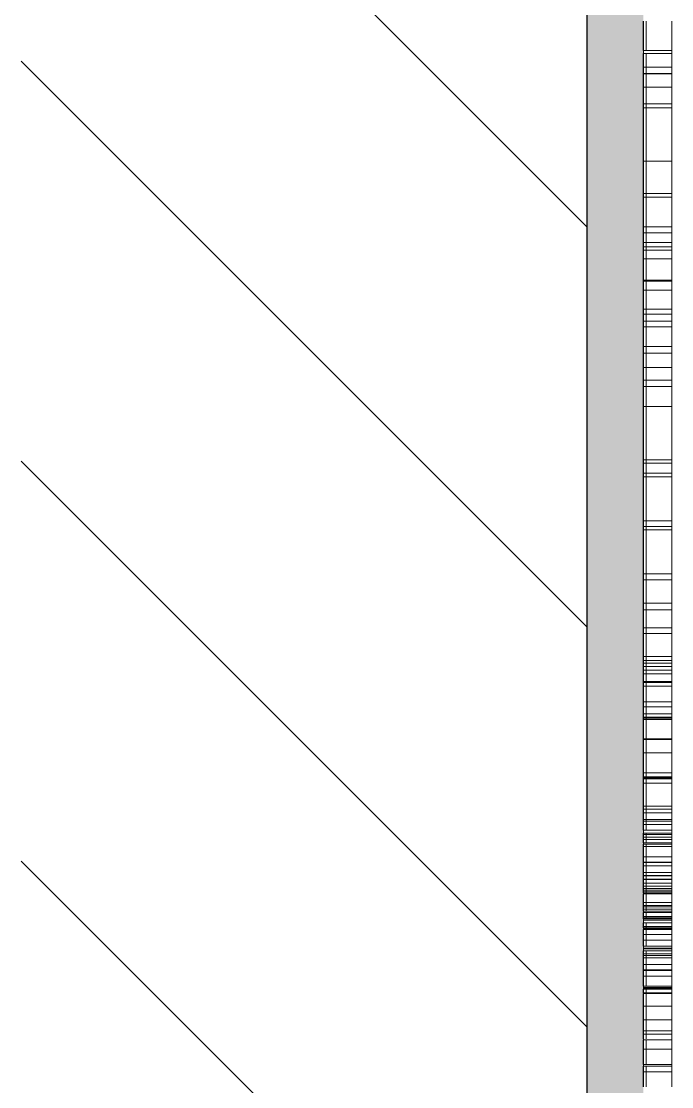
# Model space of a CAD drawing. Header units: millimetres. Extents: x 16345 to 138513, y -2470 to 23828.
# Drawn here: x 30710 to 30940, y 6687 to 7063.7 of the extents above; entities that cross this region are included whole.
import ezdxf

# ---------------------------------------------------------------- set-up
doc = ezdxf.new("R2010")
doc.units = ezdxf.units.MM
for name, color, linetype, lineweight, true_color in [('A-WALL-3', 7, 'Continuous', 25, 0x3c3c3c), ('A-WALL-FNSH-1', 7, 'Continuous', 13, 0x3c3c3c), ('I-FURN-1', 7, 'Continuous', 9, 0xf0f0f0)]:
    doc.layers.add(name, color=color, linetype=linetype, lineweight=lineweight, true_color=true_color)
doc.layers.add('I-WALL', color=7, linetype='Continuous', lineweight=9)

# ---------------------------------------------------------------- blocks, each defined once
blk = doc.blocks.new('Надпись в вестибюле_2 - Надпись в вестибюле_2-32623903-План разверток пом_ 2_28_ Этаж 2')
at = {"layer": 'I-FURN-1'}
for p, q in [((238.02, 0), (245.26, 0)), ((245.26, 0), (238.02, 0)), ((238.02, 0), (254.61, 0)), ((254.61, 0), (238.02, 0)), ((238.02, 0), (254.61, 0)), ((254.61, 0), (238.02, 0)), ((251.28, 0), (238.02, 0)), ((238.02, 0), (254.61, 0)), ((243.33, 0), (238.02, 0)), ((238.02, 0), (245.26, 0)), ((254.61, 0), (243.33, 0)), ((243.33, 0), (243.33, -10)), ((245.26, 0), (254.61, 0)), ((245.26, 0), (245.26, -10)), ((245.86, 0), (254.61, 0)), ((254.61, 0), (245.86, 0)), ((245.86, 0), (245.86, -10)), ((254.61, 0), (251.28, 0)), ((251.28, 0), (251.28, -10)), ((254.61, 0), (261.64, 0)), ((254.61, 0), (254.61, -10)), ((254.99, 0), (261.64, 0)), ((261.64, 0), (254.99, 0)), ((254.99, 0), (261.64, 0)), ((261.64, 0), (254.99, 0)), ((254.99, 0), (261.64, 0)), ((261.64, 0), (254.99, 0)), ((261.64, 0), (254.99, 0)), ((256.62, 0), (254.99, 0)), ((254.99, 0), (257.76, 0)), ((261.64, 0), (256.62, 0)), ((256.62, 0), (256.62, -10)), ((257.76, 0), (261.64, 0)), ((257.76, 0), (257.76, -10)), ((261.64, 0), (266.54, 0)), ((266.54, 0), (261.64, 0)), ((261.64, 0), (270.98, 0)), ((270.98, 0), (261.64, 0)), ((261.64, 0), (270.98, 0)), ((270.98, 0), (261.64, 0)), ((270.98, 0), (261.64, 0)), ((261.64, 0), (270.98, 0)), ((270.98, 0), (261.64, 0)), ((261.64, 0), (270.98, 0)), ((270.98, 0), (261.64, 0)), ((261.64, 0), (270.98, 0)), ((261.64, 0), (261.64, -10)), ((266.54, 0), (266.54, -10)), ((270.98, 0), (272.52, 0)), ((272.52, 0), (270.98, 0)), ((283.53, 0), (270.98, 0)), ((270.98, 0), (286.76, 0)), ((272.52, 0), (270.98, 0)), ((270.98, 0), (272.52, 0)), ((270.98, -10), (270.98, 0)), ((271.25, 0), (272.52, 0)), ((272.52, 0), (271.25, 0)), ((271.25, 0), (272.52, 0)), ((272.52, 0), (271.25, 0)), ((272.52, 0), (271.25, 0)), ((271.25, 0), (272.52, 0)), ((271.25, 0), (271.25, -10)), ((272.52, 0), (277.14, 0)), ((272.52, 0), (272.52, -10)), ((272.8, 0), (272.8, -10)), ((273.01, -10), (273.01, 0)), ((273.13, 0), (273.13, -10)), ((273.53, 0), (286.76, 0)), ((286.76, 0), (273.53, 0)), ((273.53, 0), (286.76, 0)), ((286.76, 0), (273.53, 0)), ((286.76, 0), (273.53, 0)), ((273.53, 0), (289.82, 0)), ((286.76, 0), (273.53, 0)), ((273.53, 0), (286.76, 0)), ((273.53, 0), (273.53, -10)), ((281.19, 0), (273.53, 0)), ((273.53, 0), (273.53, -10)), ((277.13, 0), (277.13, -10)), ((279.11, 0), (277.14, 0)), ((277.14, 0), (279.36, 0)), ((277.14, 0), (284.35, 0)), ((277.14, 0), (277.14, -10)), ((279.11, 0), (279.11, -10)), ((280.83, 0), (279.36, 0)), ((279.36, 0), (286.05, 0)), ((279.36, 0), (279.36, -10)), ((289.82, 0), (281.19, 0)), ((281.19, 0), (281.19, -10)), ((283.53, -10), (283.53, 0)), ((289.82, 0), (284.35, 0)), ((284.35, 0), (293.63, 0)), ((284.35, 0), (284.35, -10)), ((285.02, 0), (285.02, -10)), ((286.05, 0), (286.05, -10)), ((286.76, 0), (289.82, 0)), ((286.76, 0), (286.76, -10)), ((289.82, 0), (286.83, 0)), ((286.83, 0), (286.83, -10)), ((286.97, 0), (289.82, 0)), ((289.82, 0), (286.97, 0)), ((289.82, 0), (286.97, 0)), ((286.97, 0), (289.82, 0)), ((286.97, 0), (286.97, -10)), ((287.74, 0), (289.82, 0)), ((287.74, 0), (289.82, 0)), ((289.82, 0), (287.74, 0)), ((287.74, 0), (287.74, -10)), ((287.74, 0), (287.74, -10)), ((289.82, 0), (293.63, 0)), ((289.82, 0), (293.63, 0)), ((293.63, 0), (289.82, 0)), ((289.82, 0), (293.63, 0)), ((293.63, 0), (289.82, 0)), ((293.63, 0), (289.82, 0)), ((289.82, 0), (293.63, 0)), ((293.63, 0), (289.82, 0)), ((289.82, 0), (293.63, 0)), ((293.63, 0), (289.82, 0)), ((289.82, 0), (293.63, 0)), ((293.63, 0), (289.82, 0)), ((291.81, 0), (289.82, 0)), ((289.82, 0), (293.63, 0)), ((289.82, 0), (289.82, -10)), ((297.78, 0), (291.81, 0)), ((291.81, 0), (291.81, -10)), ((293.63, 0), (323.77, 0)), ((293.63, 0), (293.63, -10)), ((293.68, 0), (293.68, -10)), ((302.03, 0), (293.99, 0)), ((293.99, 0), (302.03, 0)), ((293.99, 0), (306.21, 0)), ((293.99, 0), (293.99, -10)), ((294.18, 0), (296.86, 0)), ((294.18, 0), (299.57, 0)), ((299.57, 0), (294.18, 0)), ((294.18, 0), (311.26, 0)), ((298.25, 0), (294.18, 0)), ((294.18, 0), (300.08, 0)), ((294.18, 0), (294.18, -10)), ((312.74, 0), (294.18, 0)), ((294.18, 0), (294.18, -10)), ((312.57, 0), (294.65, 0)), ((294.65, 0), (294.65, -10)), ((294.72, 0), (294.72, -10)), ((295.97, 0), (295.97, -10)), ((296.86, 0), (299.57, 0)), ((299.57, 0), (296.86, 0)), ((296.86, 0), (296.86, -10)), ((297.39, 0), (299.57, 0)), ((297.39, 0), (297.39, -10)), ((308.06, 0), (297.78, 0)), ((297.78, 0), (297.78, -10)), ((306.21, 0), (298.25, 0)), ((298.25, 0), (298.25, -10)), ((299.57, 0), (299.57, -10)), ((299.57, 0), (299.57, -10)), ((300.08, 0), (306.21, 0)), ((300.08, 0), (306.21, 0)), ((306.21, 0), (300.08, 0)), ((312.74, 0), (300.08, 0)), ((300.08, 0), (312.74, 0)), ((300.08, 0), (309.97, 0)), ((300.08, 0), (300.08, -10)), ((306.21, 0), (300.77, 0)), ((300.77, 0), (300.77, -10)), ((301.65, 0), (301.65, -10)), ((302.03, 0), (312.74, 0)), ((302.03, 0), (302.03, -10)), ((312.74, 0), (303.14, 0)), ((303.14, 0), (303.14, -10)), ((306.21, 0), (327.71, 0)), ((306.21, 0), (306.21, -10)), ((306.58, 0), (311.26, 0)), ((306.58, 0), (306.58, -10)), ((306.58, 0), (306.58, -10)), ((312.74, 0), (307.18, 0)), ((307.18, 0), (307.18, -10)), ((311.26, 0), (307.33, 0)), ((307.33, 0), (307.33, -10)), ((308.02, 0), (308.02, -10)), ((322.96, 0), (308.06, 0)), ((308.06, 0), (308.06, -10)), ((308.92, 0), (308.92, -10)), ((309.97, 0), (312.74, 0)), ((309.97, 0), (309.97, -10)), ((311.26, 0), (312.74, 0)), ((311.26, 0), (311.26, -10)), ((311.42, 0), (312.74, 0)), ((312.74, 0), (311.42, 0)), ((311.42, 0), (311.42, -10)), ((312.57, 0), (312.57, -10)), ((312.74, 0), (323.77, 0)), ((317.42, 0), (312.74, 0)), ((323.77, 0), (312.74, 0)), ((312.74, 0), (323.77, 0)), ((323.77, 0), (312.74, 0)), ((312.74, 0), (323.77, 0)), ((312.74, 0), (316.06, 0)), ((317.3, 0), (312.74, 0)), ((312.74, 0), (312.74, -10)), ((323.77, 0), (313.71, 0)), ((313.71, 0), (313.71, -10)), ((316.06, 0), (323.77, 0)), ((316.06, -10), (316.06, 0)), ((327.25, 0), (317.3, 0)), ((317.3, 0), (317.3, -10)), ((323.77, 0), (317.42, 0)), ((317.42, 0), (317.42, -10)), ((319.35, 0), (319.35, -10)), ((322.96, 0), (322.96, -10)), ((323.77, 0), (388.7, 0)), ((369.87, 0), (323.77, 0)), ((323.77, 0), (323.77, -10)), ((324.22, 0), (327.71, 0)), ((327.71, 0), (324.22, 0)), ((332.54, 0), (324.22, 0)), ((324.22, 0), (332.54, 0)), ((324.22, 0), (332.54, 0)), ((326.2, 0), (324.22, 0)), ((324.22, 0), (332.54, 0)), ((332.54, 0), (324.22, 0)), ((324.22, 0), (324.22, -10)), ((325.37, 0), (325.37, -10)), ((332.54, 0), (326.2, 0)), ((326.2, 0), (326.2, -10)), ((327.25, 0), (327.25, -10)), ((336.21, 0), (327.71, 0)), ((327.71, 0), (369.87, 0)), ((327.71, 0), (327.71, -10)), ((328.69, 0), (332.54, 0)), ((330.71, 0), (328.69, 0)), ((328.69, 0), (328.69, -10)), ((332.54, 0), (330.71, 0)), ((330.71, 0), (330.71, -10)), ((331.85, 0), (331.85, -10)), ((332.54, 0), (334.9, 0)), ((334.9, 0), (332.54, 0)), ((334.9, 0), (332.54, 0)), ((332.54, 0), (334.9, 0)), ((332.54, 0), (334.9, 0)), ((334.9, 0), (332.54, 0)), ((332.54, 0), (332.54, -10)), ((334.9, 0), (337.18, 0)), ((337.18, 0), (334.9, 0)), ((349.01, 0), (334.9, 0)), ((334.9, 0), (360.79, 0)), ((334.9, 0), (334.9, -10)), ((347.13, 0), (336.21, 0)), ((336.21, 0), (336.21, -10)), ((337.18, 0), (347.62, 0)), ((346.88, 0), (337.18, 0)), ((337.18, 0), (356.02, 0)), ((356.02, 0), (337.18, 0)), ((337.18, -10), (337.18, 0)), ((337.18, 0), (337.18, -10)), ((345.34, 0), (345.34, -10)), ((346.88, 0), (346.88, -10)), ((369.87, 0), (347.13, 0)), ((347.13, 0), (347.13, -10)), ((347.21, 0), (347.21, -10)), ((347.62, 0), (360.79, 0)), ((360.79, 0), (347.62, 0)), ((347.62, 0), (347.62, -10)), ((360.79, 0), (349.01, 0)), ((349.01, -10), (349.01, 0)), ((349.01, 0), (349.01, -10)), ((356.02, 0), (360.79, 0)), ((360.79, 0), (356.02, 0)), ((356.02, 0), (356.02, -10)), ((356.02, 0), (356.02, -10)), ((356.02, 0), (356.02, -10)), ((356.02, 0), (356.02, -10)), ((360.79, 0), (368.27, 0)), ((360.79, 0), (369.87, 0)), ((369.87, 0), (360.79, 0)), ((360.79, 0), (369.87, 0)), ((367.85, 0), (360.79, 0)), ((360.79, 0), (369.87, 0)), ((369.87, 0), (360.79, 0)), ((360.79, -10), (360.79, 0)), ((360.79, 0), (360.79, -10)), ((369.87, 0), (360.92, 0)), ((360.92, 0), (360.92, -10)), ((361.06, 0), (361.06, -10)), ((369.87, 0), (367.85, 0)), ((367.85, 0), (367.85, -10)), ((367.85, 0), (367.85, -10)), ((368.27, 0), (369.87, 0)), ((368.27, 0), (368.27, -10)), ((368.74, 0), (368.74, -10)), ((369.87, 0), (385.35, 0)), ((372.34, 0), (369.87, 0)), ((369.87, 0), (388.7, 0)), ((388.7, 0), (369.87, 0)), ((369.87, 0), (388.7, 0)), ((388.7, 0), (369.87, 0)), ((369.87, 0), (379.63, 0)), ((380.99, 0), (369.87, 0)), ((388.7, 0), (369.87, 0)), ((369.87, 0), (369.87, -10)), ((369.87, 0), (369.87, -10)), ((369.87, -10), (369.87, 0)), ((369.87, 0), (369.87, -10)), ((381.26, 0), (372.34, 0)), ((372.34, 0), (372.34, -10)), ((374.16, 0), (374.16, -10)), ((379.63, 0), (388.7, 0)), ((379.63, 0), (379.63, -10)), ((379.63, 0), (379.63, -10)), ((388.7, 0), (380.99, 0)), ((380.99, 0), (380.99, -10)), ((387.79, 0), (381.26, 0)), ((381.26, 0), (381.26, -10)), ((384.05, 0), (384.05, -10)), ((385.35, 0), (388.7, 0)), ((385.35, 0), (385.35, -10)), ((386.65, 0), (386.65, -10)), ((387.79, 0), (387.79, -10)), ((388.7, 0), (398.31, 0)), ((406.63, 0), (388.7, 0)), ((388.7, 0), (417.29, 0)), ((417.29, 0), (388.7, 0)), ((388.7, 0), (417.29, 0)), ((417.29, 0), (388.7, 0)), ((388.7, 0), (419.31, 0)), ((419.31, 0), (388.7, 0)), ((388.7, 0), (388.7, -10)), ((388.7, 0), (388.7, -10)), ((388.8, 0), (390.15, 0)), ((390.15, 0), (403.97, 0)), ((390.15, -10), (390.15, 0)), ((398.31, 0), (406.63, 0)), ((398.31, 0), (398.31, -10)), ((400.29, 0), (400.29, -10)), ((406.63, 0), (406.63, -10)), ((408.98, 0), (408.98, -10)), ((417.29, 0), (419.31, 0)), ((419.31, 0), (417.29, 0)), ((417.29, 0), (417.29, -10)), ((417.29, 0), (417.29, -10)), ((419.31, 0), (436.07, 0)), ((436.07, 0), (419.31, 0)), ((419.31, 0), (458.5, 0)), ((459.68, 0), (419.31, 0)), ((419.31, 0), (438.15, 0)), ((584.12, 0), (419.31, 0)), ((419.31, 0), (419.31, -10)), ((419.31, 0), (419.31, -10)), ((434.88, 0), (454.91, 0)), ((434.88, -10), (434.88, 0)), ((434.88, 0), (434.88, -10)), ((436.07, 0), (454.91, 0)), ((454.91, 0), (436.07, 0)), ((436.07, 0), (436.07, -10)), ((436.07, 0), (436.07, -10)), ((436.07, 0), (436.07, -10)), ((436.07, 0), (436.07, -10)), ((438.15, 0), (492.3, 0)), ((438.15, 0), (438.15, -10)), ((438.15, 0), (438.15, -10)), ((454.91, 0), (453.72, 0)), ((453.72, 0), (453.72, -10)), ((453.72, 0), (453.72, -10)), ((454.91, 0), (478.52, 0)), ((478.52, 0), (454.91, 0)), ((454.91, 0), (454.91, -10)), ((454.91, 0), (454.91, -10)), ((458.5, 0), (478.52, 0)), ((458.5, 0), (458.5, -10)), ((478.52, 0), (459.68, 0)), ((459.68, 0), (459.68, -10)), ((459.68, 0), (459.68, -10)), ((478.52, 0), (485.57, 0)), ((485.57, 0), (478.52, 0)), ((478.52, 0), (478.52, -10)), ((478.52, 0), (478.52, -10)), ((485.57, 0), (487.87, 0)), ((487.87, 0), (485.57, 0)), ((497.35, 0), (485.57, 0)), ((485.57, 0), (497.35, 0)), ((485.57, 0), (485.57, -10)), ((485.57, 0), (485.57, -10)), ((487.87, 0), (497.35, 0)), ((497.35, 0), (487.87, 0)), ((487.87, 0), (497.35, 0)), ((497.35, 0), (487.87, 0)), ((487.87, -10), (487.87, 0)), ((487.87, 0), (487.87, -10)), ((492.3, 0), (511.14, 0)), ((492.3, -10), (492.3, 0)), ((492.3, 0), (492.3, -10)), ((497.35, 0), (506.7, 0)), ((506.7, 0), (497.35, 0)), ((497.35, 0), (584.12, 0)), ((506.7, 0), (497.35, 0)), ((535.01, 0), (497.35, 0)), ((497.35, 0), (584.12, 0)), ((512.99, 0), (497.35, 0)), ((497.35, 0), (499.71, 0)), ((497.35, 0), (497.35, -10)), ((499.71, 0), (508.72, 0)), ((499.71, 0), (499.71, -10)), ((506.7, 0), (552.6, 0)), ((533.77, 0), (506.7, 0)), ((584.12, 0), (506.7, 0)), ((506.7, 0), (584.12, 0)), ((584.12, 0), (506.7, 0)), ((506.7, 0), (584.12, 0)), ((584.12, 0), (506.7, 0)), ((506.7, 0), (506.7, -10)), ((506.7, 0), (506.7, -10)), ((506.7, 0), (506.7, -10)), ((506.7, 0), (506.7, -10)), ((508.72, 0), (519.63, 0)), ((508.72, 0), (508.72, -10)), ((511.14, 0), (565.29, 0)), ((511.14, 0), (511.14, -10)), ((511.14, 0), (511.14, -10)), ((522.79, 0), (512.99, 0)), ((512.99, 0), (512.99, -10)), ((519.63, 0), (523.25, 0)), ((519.63, 0), (519.63, -10)), ((522.79, 0), (522.79, -10)), ((523.25, 0), (584.12, 0)), ((530.72, 0), (523.25, 0)), ((523.25, -10), (523.25, 0)), ((523.25, 0), (523.25, -10)), ((536.51, 0), (530.72, 0)), ((530.72, 0), (530.72, -10)), ((533.77, 0), (533.77, -10)), ((533.77, 0), (533.77, -10)), ((553.85, 0), (535.01, 0)), ((535.01, -10), (535.01, 0)), ((535.01, 0), (535.01, -10)), ((539.9, 0), (536.51, 0)), ((536.51, 0), (536.51, -10)), ((542.09, 0), (539.9, 0)), ((539.9, 0), (539.9, -10)), ((584.12, 0), (542.09, 0)), ((542.09, 0), (542.09, -10)), ((542.09, 0), (542.09, -10)), ((552.6, 0), (552.6, -10)), ((552.6, 0), (552.6, -10)), ((584.12, 0), (553.85, 0)), ((553.85, 0), (553.85, -10)), ((553.85, 0), (553.85, -10)), ((565.29, 0), (584.12, 0)), ((565.29, 0), (565.29, -10)), ((565.29, 0), (565.29, -10)), ((584.12, 0), (596.17, 0)), ((596.17, 0), (584.12, 0)), ((584.12, 0), (591.47, 0)), ((591.47, 0), (584.12, 0)), ((584.12, 0), (591.47, 0)), ((591.47, 0), (584.12, 0)), ((584.12, 0), (603.29, 0)), ((603.29, 0), (584.12, 0)), ((584.12, 0), (614.73, 0)), ((596.24, 0), (584.12, 0)), ((584.12, 0), (584.12, -10)), ((584.12, 0), (584.12, -10)), ((585.57, 0), (591.47, 0)), ((585.57, 0), (585.57, -10)), ((585.57, 0), (585.57, -10)), ((591.47, 0), (596.17, 0)), ((591.47, 0), (596.17, 0)), ((596.17, 0), (591.47, 0)), ((591.47, 0), (591.47, -10)), ((591.47, 0), (591.47, -10)), ((596.17, 0), (598.53, 0)), ((596.17, 0), (598.53, 0)), ((598.53, 0), (596.17, 0)), ((596.17, 0), (596.17, -10)), ((596.17, 0), (596.17, -10)), ((614.73, 0), (596.24, 0)), ((596.24, 0), (596.24, -10)), ((596.24, 0), (596.24, -10)), ((598.53, 0), (603.29, 0)), ((598.53, 0), (598.53, -10)), ((598.53, 0), (598.53, -10)), ((603.29, 0), (614.73, 0)), ((603.29, 0), (603.29, -10)), ((603.29, 0), (603.29, -10)), ((614.73, 0), (604.4, 0)), ((604.4, 0), (614.73, 0)), ((614.73, 0), (604.4, 0)), ((604.4, 0), (604.4, -10)), ((604.4, 0), (604.4, -10)), ((604.4, 0), (604.4, -10)), ((604.4, 0), (604.4, -10)), ((238.02, -10), (245.26, -10)), ((245.26, -10), (238.02, -10)), ((238.02, -10), (254.61, -10)), ((254.61, -10), (238.02, -10)), ((238.02, -10), (254.61, -10)), ((254.61, -10), (238.02, -10)), ((245.26, -10), (238.02, -10)), ((238.02, -10), (243.33, -10)), ((254.61, -10), (238.02, -10)), ((238.02, -10), (251.28, -10)), ((243.33, -10), (254.61, -10)), ((254.61, -10), (245.26, -10)), ((245.86, -10), (254.61, -10)), ((254.61, -10), (245.86, -10)), ((251.28, -10), (254.61, -10)), ((261.64, -10), (254.61, -10)), ((254.99, -10), (261.64, -10)), ((261.64, -10), (254.99, -10)), ((254.99, -10), (261.64, -10)), ((261.64, -10), (254.99, -10)), ((254.99, -10), (261.64, -10)), ((261.64, -10), (254.99, -10)), ((257.76, -10), (254.99, -10)), ((254.99, -10), (256.62, -10)), ((254.99, -10), (261.64, -10)), ((256.62, -10), (261.64, -10)), ((261.64, -10), (257.76, -10)), ((261.64, -10), (266.54, -10)), ((266.54, -10), (261.64, -10)), ((261.64, -10), (270.98, -10)), ((270.98, -10), (261.64, -10)), ((261.64, -10), (270.98, -10)), ((270.98, -10), (261.64, -10)), ((270.98, -10), (261.64, -10)), ((261.64, -10), (270.98, -10)), ((270.98, -10), (261.64, -10)), ((261.64, -10), (270.98, -10)), ((270.98, -10), (261.64, -10)), ((261.64, -10), (270.98, -10)), ((270.98, -10), (272.52, -10)), ((272.52, -10), (270.98, -10)), ((272.52, -10), (270.98, -10)), ((270.98, -10), (272.52, -10)), ((286.76, -10), (270.98, -10)), ((270.98, -10), (283.53, -10)), ((271.25, -10), (272.52, -10)), ((272.52, -10), (271.25, -10)), ((271.25, -10), (272.52, -10)), ((272.52, -10), (271.25, -10)), ((272.52, -10), (271.25, -10)), ((271.25, -10), (272.52, -10)), ((277.14, -10), (272.52, -10)), ((273.53, -10), (286.76, -10)), ((286.76, -10), (273.53, -10)), ((273.53, -10), (286.76, -10)), ((286.76, -10), (273.53, -10)), ((286.76, -10), (273.53, -10)), ((273.53, -10), (286.76, -10)), ((289.82, -10), (273.53, -10)), ((273.53, -10), (286.76, -10)), ((273.53, -10), (281.19, -10)), ((279.36, -10), (277.14, -10)), ((277.14, -10), (279.11, -10)), ((284.35, -10), (277.14, -10)), ((286.05, -10), (279.36, -10)), ((279.36, -10), (284.35, -10)), ((281.19, -10), (289.82, -10)), ((293.63, -10), (284.35, -10)), ((284.35, -10), (289.82, -10)), ((289.82, -10), (286.76, -10)), ((286.83, -10), (289.82, -10)), ((286.97, -10), (289.82, -10)), ((289.82, -10), (286.97, -10)), ((289.82, -10), (286.97, -10)), ((286.97, -10), (289.82, -10)), ((289.82, -10), (287.74, -10)), ((287.74, -10), (289.82, -10)), ((287.74, -10), (289.82, -10)), ((289.82, -10), (287.74, -10)), ((293.63, -10), (289.82, -10)), ((289.82, -10), (293.63, -10)), ((289.82, -10), (293.63, -10)), ((293.63, -10), (289.82, -10)), ((289.82, -10), (293.63, -10)), ((293.63, -10), (289.82, -10)), ((293.63, -10), (289.82, -10)), ((289.82, -10), (293.63, -10)), ((293.63, -10), (289.82, -10)), ((289.82, -10), (293.63, -10)), ((293.63, -10), (289.82, -10)), ((289.82, -10), (291.81, -10)), ((289.82, -10), (293.63, -10)), ((293.63, -10), (289.82, -10)), ((289.82, -10), (293.63, -10)), ((291.81, -10), (297.78, -10)), ((323.77, -10), (293.63, -10)), ((306.21, -10), (293.99, -10)), ((302.03, -10), (293.99, -10)), ((293.99, -10), (302.03, -10)), ((296.86, -10), (294.18, -10)), ((294.18, -10), (299.57, -10)), ((299.57, -10), (294.18, -10)), ((300.08, -10), (294.18, -10)), ((294.18, -10), (298.25, -10)), ((311.26, -10), (294.18, -10)), ((294.18, -10), (312.74, -10)), ((294.65, -10), (312.57, -10)), ((294.72, -10), (295.97, -10)), ((296.86, -10), (299.57, -10)), ((299.57, -10), (296.86, -10)), ((299.57, -10), (297.39, -10)), ((297.39, -10), (299.57, -10)), ((297.78, -10), (308.06, -10)), ((298.25, -10), (306.21, -10)), ((301.65, -10), (300.08, -10)), ((306.21, -10), (300.08, -10)), ((300.08, -10), (301.65, -10)), ((300.08, -10), (306.21, -10)), ((306.21, -10), (300.08, -10)), ((312.74, -10), (300.08, -10)), ((300.08, -10), (312.74, -10)), ((309.97, -10), (300.08, -10)), ((300.77, -10), (306.21, -10)), ((306.21, -10), (302.03, -10)), ((302.03, -10), (306.21, -10)), ((312.74, -10), (302.03, -10)), ((303.14, -10), (312.74, -10)), ((327.71, -10), (306.21, -10)), ((308.92, -10), (306.58, -10)), ((311.26, -10), (306.58, -10)), ((306.58, -10), (308.02, -10)), ((307.18, -10), (312.74, -10)), ((307.33, -10), (311.26, -10)), ((308.06, -10), (322.96, -10)), ((311.26, -10), (309.97, -10)), ((309.97, -10), (311.26, -10)), ((312.74, -10), (309.97, -10)), ((312.74, -10), (311.26, -10)), ((312.74, -10), (311.42, -10)), ((311.42, -10), (312.74, -10)), ((312.74, -10), (311.42, -10)), ((311.42, -10), (312.74, -10)), ((319.35, -10), (312.74, -10)), ((312.74, -10), (317.42, -10)), ((323.77, -10), (312.74, -10)), ((312.74, -10), (323.77, -10)), ((323.77, -10), (312.74, -10)), ((312.74, -10), (323.77, -10)), ((316.06, -10), (312.74, -10)), ((323.77, -10), (312.74, -10)), ((312.74, -10), (323.77, -10)), ((312.74, -10), (317.3, -10)), ((313.71, -10), (323.77, -10)), ((323.77, -10), (316.06, -10)), ((317.3, -10), (327.25, -10)), ((317.42, -10), (323.77, -10)), ((323.77, -10), (319.35, -10)), ((323.77, -10), (369.87, -10)), ((388.7, -10), (323.77, -10)), ((327.71, -10), (324.22, -10)), ((324.22, -10), (327.71, -10)), ((327.71, -10), (324.22, -10)), ((332.54, -10), (324.22, -10)), ((324.22, -10), (332.54, -10)), ((324.22, -10), (332.54, -10)), ((332.54, -10), (324.22, -10)), ((324.22, -10), (326.2, -10)), ((332.54, -10), (324.22, -10)), ((325.37, -10), (327.71, -10)), ((326.2, -10), (332.54, -10)), ((369.87, -10), (327.71, -10)), ((327.71, -10), (336.21, -10)), ((331.85, -10), (328.69, -10)), ((328.69, -10), (330.71, -10)), ((332.54, -10), (328.69, -10)), ((328.69, -10), (331.85, -10)), ((330.71, -10), (332.54, -10)), ((334.9, -10), (332.54, -10)), ((332.54, -10), (334.9, -10)), ((334.9, -10), (332.54, -10)), ((332.54, -10), (334.9, -10)), ((334.9, -10), (332.54, -10)), ((332.54, -10), (334.9, -10)), ((332.54, -10), (334.9, -10)), ((334.9, -10), (332.54, -10)), ((337.18, -10), (334.9, -10)), ((334.9, -10), (337.18, -10)), ((337.18, -10), (334.9, -10)), ((334.9, -10), (337.18, -10)), ((360.79, -10), (334.9, -10)), ((334.9, -10), (349.01, -10)), ((336.21, -10), (347.13, -10)), ((345.34, -10), (337.18, -10)), ((337.18, -10), (346.88, -10)), ((347.62, -10), (337.18, -10)), ((337.18, -10), (347.21, -10)), ((337.18, -10), (356.02, -10)), ((356.02, -10), (337.18, -10)), ((360.79, -10), (345.34, -10)), ((347.13, -10), (369.87, -10)), ((347.62, -10), (360.79, -10)), ((360.79, -10), (347.62, -10)), ((347.62, -10), (360.79, -10)), ((349.01, -10), (360.79, -10)), ((356.02, -10), (360.79, -10)), ((360.79, -10), (356.02, -10)), ((368.27, -10), (360.79, -10)), ((360.79, -10), (369.87, -10)), ((369.87, -10), (360.79, -10)), ((360.79, -10), (367.85, -10)), ((369.87, -10), (360.79, -10)), ((360.79, -10), (369.87, -10)), ((369.87, -10), (360.79, -10)), ((360.92, -10), (369.87, -10)), ((369.87, -10), (361.06, -10)), ((361.06, -10), (368.27, -10)), ((367.85, -10), (369.87, -10)), ((369.87, -10), (368.27, -10)), ((374.16, -10), (369.87, -10)), ((369.87, -10), (372.34, -10)), ((385.35, -10), (369.87, -10)), ((369.87, -10), (386.65, -10)), ((369.87, -10), (388.7, -10)), ((388.7, -10), (369.87, -10)), ((369.87, -10), (388.7, -10)), ((388.7, -10), (369.87, -10)), ((369.87, -10), (380.99, -10)), ((379.63, -10), (369.87, -10)), ((369.87, -10), (388.7, -10)), ((372.34, -10), (381.26, -10)), ((384.05, -10), (374.16, -10)), ((388.7, -10), (379.63, -10)), ((380.99, -10), (388.7, -10)), ((381.26, -10), (387.79, -10)), ((388.7, -10), (384.05, -10)), ((388.7, -10), (385.35, -10)), ((386.65, -10), (388.7, -10)), ((390.15, -10), (388.7, -10)), ((388.7, -10), (406.63, -10)), ((398.31, -10), (388.7, -10)), ((388.7, -10), (400.29, -10)), ((388.7, -10), (417.29, -10)), ((417.29, -10), (388.7, -10)), ((388.7, -10), (417.29, -10)), ((417.29, -10), (388.7, -10)), ((388.7, -10), (419.31, -10)), ((419.31, -10), (388.7, -10)), ((406.63, -10), (390.15, -10)), ((406.63, -10), (398.31, -10)), ((400.29, -10), (406.63, -10)), ((406.63, -10), (408.98, -10)), ((408.98, -10), (406.63, -10)), ((417.29, -10), (419.31, -10)), ((419.31, -10), (417.29, -10)), ((419.31, -10), (436.07, -10)), ((436.07, -10), (419.31, -10)), ((419.31, -10), (459.68, -10)), ((458.5, -10), (419.31, -10)), ((419.31, -10), (584.12, -10)), ((438.15, -10), (419.31, -10)), ((434.88, -10), (453.72, -10)), ((454.91, -10), (434.88, -10)), ((436.07, -10), (454.91, -10)), ((454.91, -10), (436.07, -10)), ((492.3, -10), (438.15, -10)), ((453.72, -10), (454.91, -10)), ((454.91, -10), (478.52, -10)), ((478.52, -10), (454.91, -10)), ((478.52, -10), (458.5, -10)), ((459.68, -10), (478.52, -10)), ((478.52, -10), (485.57, -10)), ((485.57, -10), (478.52, -10)), ((485.57, -10), (487.87, -10)), ((487.87, -10), (485.57, -10)), ((497.35, -10), (485.57, -10)), ((485.57, -10), (497.35, -10)), ((487.87, -10), (497.35, -10)), ((497.35, -10), (487.87, -10)), ((487.87, -10), (497.35, -10)), ((497.35, -10), (487.87, -10)), ((511.14, -10), (492.3, -10)), ((497.35, -10), (506.7, -10)), ((506.7, -10), (497.35, -10)), ((497.35, -10), (506.7, -10)), ((584.12, -10), (497.35, -10)), ((584.12, -10), (497.35, -10)), ((497.35, -10), (535.01, -10)), ((499.71, -10), (497.35, -10)), ((497.35, -10), (512.99, -10)), ((508.72, -10), (499.71, -10)), ((506.7, -10), (533.77, -10)), ((552.6, -10), (506.7, -10)), ((506.7, -10), (584.12, -10)), ((584.12, -10), (506.7, -10)), ((506.7, -10), (584.12, -10)), ((584.12, -10), (506.7, -10)), ((506.7, -10), (584.12, -10)), ((519.63, -10), (508.72, -10)), ((565.29, -10), (511.14, -10)), ((512.99, -10), (522.79, -10)), ((523.25, -10), (519.63, -10)), ((523.25, -10), (530.72, -10)), ((584.12, -10), (523.25, -10)), ((530.72, -10), (536.51, -10)), ((533.77, -10), (552.6, -10)), ((535.01, -10), (553.85, -10)), ((536.51, -10), (539.9, -10)), ((539.9, -10), (542.09, -10)), ((542.09, -10), (584.12, -10)), ((553.85, -10), (584.12, -10)), ((584.12, -10), (565.29, -10)), ((584.12, -10), (591.47, -10)), ((591.47, -10), (584.12, -10)), ((584.12, -10), (591.47, -10)), ((591.47, -10), (584.12, -10)), ((584.12, -10), (596.17, -10)), ((596.17, -10), (584.12, -10)), ((584.12, -10), (603.29, -10)), ((603.29, -10), (584.12, -10)), ((584.12, -10), (596.24, -10)), ((614.73, -10), (584.12, -10)), ((585.57, -10), (591.47, -10)), ((591.47, -10), (585.57, -10)), ((591.47, -10), (596.17, -10)), ((596.17, -10), (591.47, -10)), ((591.47, -10), (596.17, -10)), ((596.17, -10), (591.47, -10)), ((596.17, -10), (598.53, -10)), ((598.53, -10), (596.17, -10)), ((596.17, -10), (598.53, -10)), ((598.53, -10), (596.17, -10)), ((596.24, -10), (614.73, -10)), ((598.53, -10), (603.29, -10)), ((603.29, -10), (598.53, -10)), ((614.73, -10), (603.29, -10)), ((604.4, -10), (614.73, -10)), ((614.73, -10), (604.4, -10)), ((604.4, -10), (614.73, -10)), ((614.73, -10), (604.4, -10)), ((604.4, -10), (614.73, -10))]:
    blk.add_line(p, q, dxfattribs=at)

msp = doc.modelspace()

# ---------------------------------------------------------------- hatches: boundary and pattern name
at = {"layer": 'I-WALL'}
h = msp.add_hatch(dxfattribs=at)
h.set_pattern_fill('FP_14', color=256, style=0, pattern_type=2)
h.set_pattern_definition([(0, (0, 0), (121.92, 30.48), [10.058, -81.382, 10.058, -81.382, -487.68]), (0, (0, 0), (121.92, 30.48), [-182.88, 10.058, -172.822, 10.058, -81.382, -213.36]), (0, (0, 0), (121.92, 30.48), [-457.2, 10.058, -50.902, 10.058, -142.342]), (120, (45.72, 15.24), (-87.356454, 90.345817), [10.058, -81.382, 10.058, -81.382, -487.68]), (120, (45.72, 15.24), (-87.356454, 90.345817), [-182.88, 10.058, -172.822, 10.058, -81.382, -213.36]), (120, (45.72, 15.24), (-87.356454, 90.345817), [-457.2, 10.058, -50.902, 10.058, -142.342]), (240, (60.96, 76.2), (-34.563546, -120.825817), [10.058, -81.382, 10.058, -81.382, -487.68]), (240, (60.96, 76.2), (-34.563546, -120.825817), [-182.88, 10.058, -172.822, 10.058, -81.382, -213.36]), (240, (60.96, 76.2), (-34.563546, -120.825817), [-457.2, 10.058, -50.902, 10.058, -142.342])])
h.paths.add_polyline_path([(30910, 100), (30930, 100), (30930, 7900), (30910, 7900), (30910, 494.14)])
h = msp.add_hatch(dxfattribs=at)
h.set_pattern_fill('FP_3', color=256, style=0, pattern_type=2)
h.set_pattern_definition([(135, (0, 0), (-70.71068, -70.71068), [])])
h.paths.add_polyline_path([(30710, 100), (30910, 100), (30910, 7700), (30710, 7700), (30710, 140)])

# ---------------------------------------------------------------- linework, layer by layer
at = {"layer": 'A-WALL-3'}
for p, q in [((30910, 7900), (30910, -100)), ((30930, 7053.4), (30930, 7063.73)), ((30930, 6855.63), (30930, 7052.29)), ((30930, 6777.69), (30930, 6855.63)), ((30930, 6773.22), (30930, 6776.71)), ((30930, 6760.42), (30930, 6772.77)), ((30930, 6755.58), (30930, 6760.26)), ((30930, 6749.08), (30930, 6755.21)), ((30930, 6746.39), (30930, 6748.57)), ((30930, 6743.18), (30930, 6744.97)), ((30930, 6736.74), (30930, 6742.63)), ((30930, 6726.14), (30930, 6735.05)), ((30930, 6722.53), (30930, 6726.13)), ((30930, 6720.25), (30930, 6721.52)), ((30930, 6703.99), (30930, 6719.98)), ((30930, 6694.86), (30930, 6703.61)), ((30930, 6687.02), (30930, 6694.26))]:
    msp.add_line(p, q, dxfattribs=at)
at = {"layer": 'A-WALL-FNSH-1'}
for p, q in [((30931, 7053.4), (30931, 7063.73)), ((30931, 6777.69), (30931, 7052.29)), ((30930, 6868.31), (30930, 6855.63)), ((30931, 6773.22), (30931, 6776.71)), ((30931, 6760.42), (30931, 6772.77)), ((30931, 6755.58), (30931, 6760.26)), ((30931, 6749.08), (30931, 6755.21)), ((30931, 6746.39), (30931, 6748.57)), ((30931, 6743.18), (30931, 6744.97)), ((30931, 6736.74), (30931, 6742.63)), ((30931, 6726.14), (30931, 6735.05)), ((30931, 6722.53), (30931, 6726.13)), ((30931, 6720.25), (30931, 6721.52)), ((30931, 6703.99), (30931, 6719.98)), ((30931, 6694.86), (30931, 6703.61)), ((30931, 6687.02), (30931, 6694.26))]:
    msp.add_line(p, q, dxfattribs=at)

# ---------------------------------------------------------------- block references
at = {"layer": 'I-FURN-1', "rotation": 89.99999999999984}
msp.add_blockref('Надпись в вестибюле_2 - Надпись в вестибюле_2-32623903-План разверток пом_ 2_28_ Этаж 2', (30930, 6449), dxfattribs=at)

doc.saveas('drawing.dxf')
